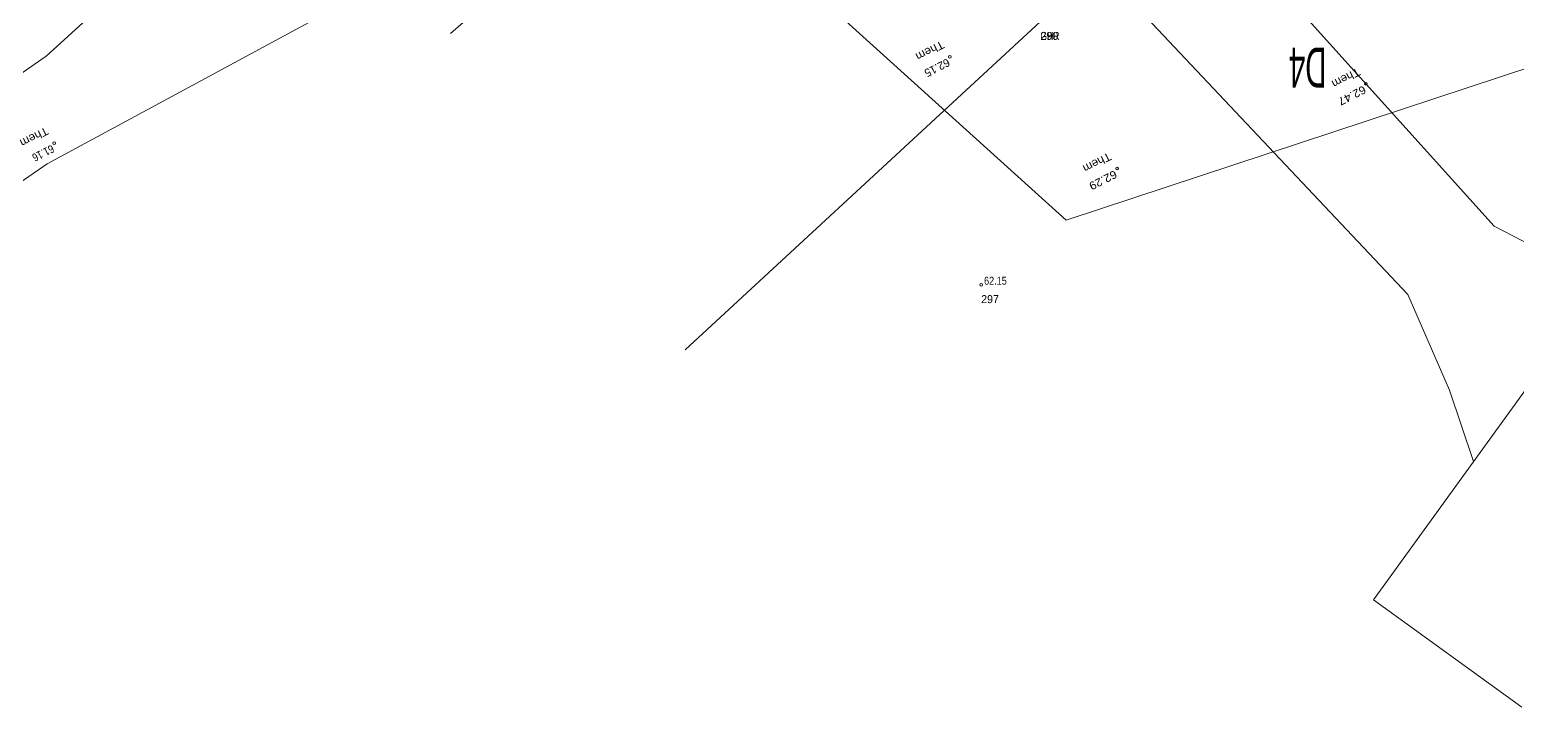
# Model space of a CAD drawing. Extents: x 2342 to 3638, y 3676 to 5069.
# Drawn here: x 2561.9 to 2617.7, y 4842.7 to 4868.1 of the extents above; entities that cross this region are included whole.
import ezdxf
from ezdxf.enums import TextEntityAlignment as Align

# ---------------------------------------------------------------- set-up
doc = ezdxf.new("R2010")
doc.units = 0
doc.header["$LTSCALE"] = 0.12
for name, color, linetype, lineweight in [('1', 7, 'Continuous', 13), ('2', 7, 'Continuous', 13), ('25', 7, 'Continuous', 13), ('3', 7, 'Continuous', 13), ('32', 7, 'Continuous', 13), ('7', 7, 'Continuous', 13), ('8', 7, 'Continuous', 13)]:
    doc.layers.add(name, color=color, linetype=linetype, lineweight=lineweight)

msp = doc.modelspace()

# ---------------------------------------------------------------- linework, layer by layer
at = {"layer": '2'}
msp.add_circle((2597.5797, 4858.5181), 0.05, dxfattribs=at)
at = {"layer": '3'}
msp.add_line((2612.2933, 4846.7031), (2617.852, 4842.669), dxfattribs=at)
for points in [[(2659.542, 5028.3481), (2675.186, 5010.248), (2700.9459, 4980.04), (2701.918, 4972.3579), (2698.915, 4964.852), (2670.5879, 4926.624), (2661.581, 4914.627), (2654.247, 4904.5161), (2646.6201, 4894.143), (2612.2933, 4846.7031)], [(2568.497, 4914.1335), (2576.6381, 4905.041), (2581.6988, 4899.5157), (2584.4268, 4896.628), (2588.7388, 4891.8891), (2616.8166, 4860.7113)], [(2616.0492, 4851.8934), (2615.147, 4854.5614), (2613.586, 4858.148), (2584.6119, 4888.8862), (2580.376, 4892.815), (2577.688, 4896.0112), (2574.607, 4899.977), (2565.3894, 4911.3514)], [(2586.4806, 4856.0823), (2599.8041, 4868.3911), (2590.147, 4878.7959), (2577.6827, 4867.9436)], [(2616.8166, 4860.7113), (2619.2323, 4859.4649), (2621.1273, 4858.9114)]]:
    msp.add_lwpolyline(points, dxfattribs=at)
at = {"layer": '32'}
for centre in [(2596.4087, 4867.07), (2612.0113, 4866.0503), (2562.8188, 4863.8315), (2602.6758, 4862.8759)]:
    msp.add_circle(centre, 0.05, dxfattribs=at)
at = {"layer": '7'}
msp.add_lwpolyline([(2560.3294, 4865.5745), (2562.5203, 4867.0965), (2564.9865, 4869.3451), (2567.7192, 4872.3104), (2570.666, 4875.8901), (2573.5249, 4879.479), (2575.9944, 4882.4715), (2578.0226, 4884.7651), (2579.605, 4886.3497), (2580.7608, 4887.268), (2581.6142, 4887.7831), (2582.29, 4888.1594), (2582.8091, 4888.4429), (2583.1749, 4888.6437), (2583.3862, 4888.7782), (2583.4331, 4888.935), (2583.3054, 4889.2014), (2583.0023, 4889.5922), (2582.5276, 4890.107), (2581.9049, 4890.7274), (2581.2743, 4891.3481), (2580.7759, 4891.8625), (2580.4331, 4892.2526), (2580.2464, 4892.5187)], dxfattribs=at)
at = {"layer": '8'}
msp.add_lwpolyline([(2630.9127, 4870.8996), (2600.7746, 4860.9413), (2585.0039, 4875.189), (2562.5627, 4863.0554), (2546.4498, 4851.9196), (2520.0348, 4851.5404), (2502.1572, 4858.4967), (2486.8402, 4865.5751), (2473.8435, 4880.044)], dxfattribs=at)

# ---------------------------------------------------------------- texts
at = {"layer": '1', "width": 0.8}
msp.add_text('GHR', height=0.3, dxfattribs=at).set_placement((2599.8041, 4867.7011))
at = {"layer": '2'}
for s, p in [('290', (2599.8041, 4867.7011)), ('297', (2597.5797, 4857.8281))]:
    msp.add_text(s, height=0.3, dxfattribs=at).set_placement(p)
at = {"layer": '2', "width": 0.85}
msp.add_text('62.15', height=0.3, dxfattribs=at).set_placement((2597.6896, 4858.518))
at = {"layer": '25', "width": 0.55}
msp.add_text('D4', height=1.5, rotation=180.014, dxfattribs=at).set_placement((2609.8283, 4867.4112), align=Align.CENTER)
at = {"layer": '32'}
for s, width, p in [('Them', 1.1, (2596.0938, 4867.6837)), ('Them', 1.1, (2611.6962, 4866.6644)), ('62.47', 1.1, (2611.9134, 4866)), ('Them', 1.1, (2562.5039, 4864.4455)), ('61.16', 0.85, (2562.7208, 4863.7812)), ('Them', 1.1, (2602.3609, 4863.4898)), ('62.29', 1.1, (2602.5781, 4862.8258))]:
    msp.add_text(s, height=0.3, rotation=207.159, dxfattribs=dict(at, width=width)).set_placement(p)
msp.add_text('62.15', height=0.3, rotation=207.159, dxfattribs=at).set_placement((2596.3107, 4867.0197))

doc.saveas('drawing.dxf')
